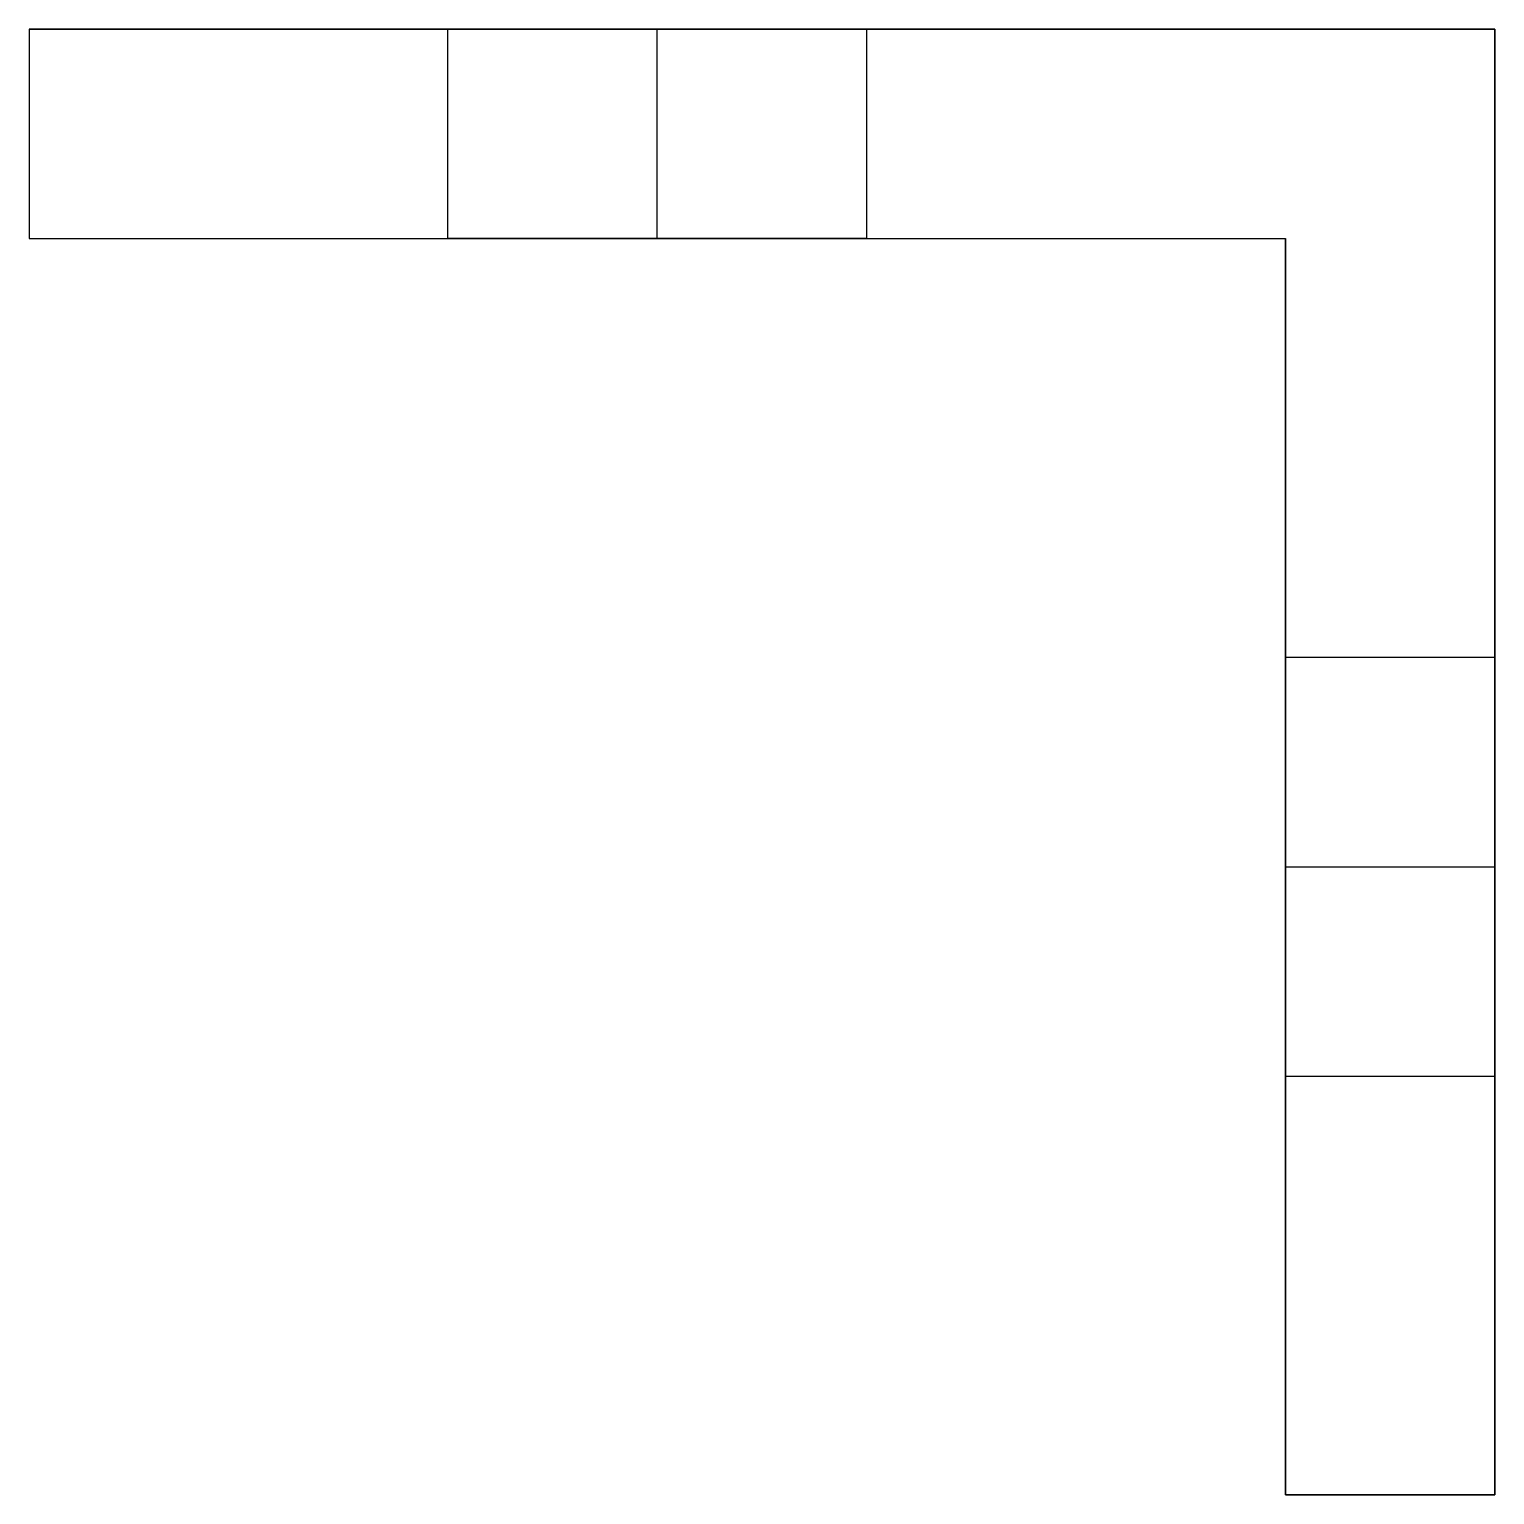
# Model space of a CAD drawing. Extents: x 0 to 7, y 0 to 7.
import ezdxf

# ---------------------------------------------------------------- set-up
doc = ezdxf.new("R2010")
doc.units = 0
doc.layers.get('0').update_dxf_attribs({"linetype": 'CONTINUOUS'})

# ---------------------------------------------------------------- blocks, each defined once
blk = doc.blocks.new('*U9')
at = {"color": 7}
for p, q in [((0, 7, 6), (7, 7, 6)), ((0, 7), (0, 7, 6)), ((0, 7, 6), (0, 6, 6)), ((0, 7), (0, 6)), ((7, 7), (0, 7)), ((2, 6, 3), (2, 7, 3)), ((3, 6, 4), (3, 7, 4)), ((3, 6, 2), (3, 7, 2)), ((4, 6, 3), (4, 7, 3)), ((7, 7), (7, 7, 6)), ((7, 7, 6), (7, 0, 6)), ((7, 0), (7, 7)), ((0, 6), (0, 6, 6)), ((0, 6, 6), (6, 6, 6)), ((0, 6), (6, 6)), ((6, 0), (6, 6)), ((6, 6, 6), (6, 6)), ((6, 6, 6), (6, 0, 6)), ((6, 4, 3), (7, 4, 3)), ((6, 3, 4), (7, 3, 4)), ((6, 3, 2), (7, 3, 2)), ((6, 2, 3), (7, 2, 3)), ((7, 0), (6, 0)), ((6, 0, 6), (7, 0, 6)), ((6, 0), (6, 0, 6)), ((7, 0, 6), (7, 0))]:
    blk.add_line(p, q, dxfattribs=at)
at = {"color": 7, "extrusion": (0, 1, 1e-16)}
for centre in [(-3, 3, 7), (-3, 3, 6)]:
    blk.add_circle(centre, 1, dxfattribs=at)
at = {"color": 7, "extrusion": (1, 0, 1e-16)}
for centre in [(3, 3, 6), (3, 3, 7)]:
    blk.add_circle(centre, 1, dxfattribs=at)

msp = doc.modelspace()

# ---------------------------------------------------------------- block references
msp.add_blockref('*U9', (0, 0))

doc.saveas('drawing.dxf')
